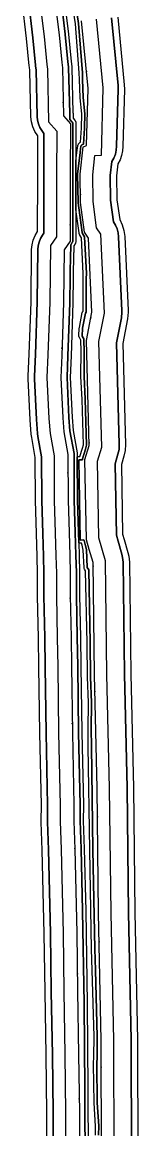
# Model space of a CAD drawing. Header units: inches. Extents: x 87989 to 118156, y 435697 to 451526.
# Drawn here: x 99529 to 99622, y 448271 to 449155 of the extents above; entities that cross this region are included whole.
import ezdxf

# ---------------------------------------------------------------- set-up
doc = ezdxf.new("R2010")
doc.units = ezdxf.units.IN
doc.header["$MEASUREMENT"] = 0
for name, color, linetype, true_color in [('As_waterkering_BWK', 7, 'Continuous', 0x7b8981), ('Beschermingszone_BWK', 7, 'Continuous', 0xcf890d), ('Grens_bebouwingsvrije_zone_BWK', 7, 'Continuous', 0x6789ae), ('Kernzone_BWK', 7, 'Continuous', 0xcb89af), ('Referentiepunten_BWK', 7, 'Continuous', 0x178980)]:
    doc.layers.add(name, color=color, linetype=linetype, true_color=true_color)

msp = doc.modelspace()

# ---------------------------------------------------------------- linework, layer by layer
at = {"layer": 'As_waterkering_BWK'}
for points in [[(99555.2192, 449175.2285), (99558.8262, 449145.2457), (99560.9313, 449123.1612), (99561.4958, 449119.0225), (99562.4061, 449080.5417), (99566.0522, 449076.4315)], [(99578.322, 449055.8524), (99580.8277, 449056.98), (99582.0184, 449102.6207), (99576.859, 449156.5958)], [(99566.0522, 449076.4315), (99567.864, 449074.3891), (99567.8111, 449033.4282), (99567.8081, 449031.086), (99567.7427, 448980.5137), (99562.9555, 448973.517), (99562.4392, 448931.5672), (99560.9839, 448889.2338), (99560.1902, 448871.7713), (99561.7777, 448839.492), (99562.5714, 448828.3795), (99565.8787, 448810.1232), (99566.011, 448773.7429), (99566.787, 448747.8241), (99567.334, 448729.5574), (99567.7308, 448715.4022), (99567.668, 448697.4947), (99568.3906, 448664.0729), (99568.8203, 448641.0028), (99569.4963, 448587.9604), (99570.7278, 448530.2537), (99570.6518, 448517.4073), (99571.4224, 448495.0003), (99573.0813, 448428.1476), (99573.6462, 448381.4158), (99574.4922, 448331.033), (99575.047, 448284.3546), (99574.989, 448232.1441)], [(99592.734, 448249.6023), (99592.4694, 448342.339), (99590.3528, 448443.8069), (99589.1621, 448543.555), (99587.0455, 448634.3073), (99585.9871, 448723.8689), (99582.9849, 448734.2264), (99580.6954, 448742.1252), (99579.5048, 448806.1545), (99582.9444, 448817.3993), (99580.6954, 448901.2724), (99585.0611, 448923.762), (99582.2829, 448983.0288), (99579.2402, 448987.7913), (99576.0652, 449011.4715), (99575.6683, 449034.0935), (99578.1819, 449055.7893), (99578.322, 449055.8524)]]:
    msp.add_lwpolyline(points, dxfattribs=at)
at = {"layer": 'Beschermingszone_BWK'}
for points in [[(99579.7344, 448254.207), (99579.3711, 448283.9277), (99579.4316, 448303.2441), (99578.7705, 448371.6387), (99577.6465, 448445.707), (99576.4199, 448495.1484), (99575.6523, 448517.4785), (99575.7275, 448530.2246), (99575.7266, 448530.3613), (99574.4951, 448588.0449), (99573.8193, 448641.082), (99573.3896, 448664.1738), (99572.668, 448697.5391), (99572.7305, 448715.3848), (99572.7285, 448715.543), (99572.332, 448729.7031), (99571.7852, 448747.9746), (99571.0107, 448773.8262), (99570.8789, 448810.1406), (99570.8008, 448811.0039), (99567.5391, 448829.0059), (99566.7686, 448839.793), (99565.1953, 448871.7813), (99565.9795, 448889.0352), (99567.4365, 448931.3945), (99567.4385, 448931.5059), (99567.9365, 448971.9434), (99568.1904, 448972.3125), (99568.1934, 448977.6309), (99569.3936, 448979.3848), (99569.543, 448979.6426), (99569.6533, 448979.9219), (99569.7197, 448980.2129), (99569.7432, 448980.5117), (99569.8076, 449031.084), (99569.8115, 449033.4258), (99569.8428, 449058.1543), (99569.8633, 449073.9648), (99569.8643, 449074.3887), (99569.8428, 449074.6777), (99569.7803, 449074.9609), (99569.6777, 449075.2324), (99569.5361, 449075.4863), (99569.3604, 449075.7168), (99567.5332, 449077.7754), (99567.5146, 449082.3184), (99567.3613, 449082.4902), (99566.4941, 449119.1406), (99566.4502, 449119.6992), (99565.8994, 449123.7363), (99563.8037, 449145.7207), (99563.79, 449145.8438), (99560.1865, 449175.7969)], [(99562.6709, 449176.0801), (99566.2744, 449146.127), (99566.291, 449145.9727), (99568.3828, 449124.0234), (99568.9268, 449120.0371), (99568.9424, 449119.8965), (99568.9863, 449119.3398), (99568.9941, 449119.1992), (99569.8545, 449083.1934), (99569.9766, 449082.752), (99570.0146, 449082.3164), (99570.0107, 449078.75), (99571.2305, 449077.375), (99571.3457, 449077.2344), (99571.5225, 449077.0039), (99571.7207, 449076.7012), (99571.8623, 449076.4473), (99572.0156, 449076.1191), (99572.1182, 449075.8477), (99572.2217, 449075.5), (99572.2842, 449075.2168), (99572.3369, 449074.8574), (99572.3574, 449074.5684), (99572.3643, 449074.3848), (99572.3633, 449073.9609), (99572.3428, 449058.1523), (99572.3252, 449044.3379), (99572.2754, 449005.873), (99572.2753, 449005.7619), (99572.2432, 448980.5078), (99572.2354, 448980.3203), (99572.2129, 448980.0234), (99572.1563, 448979.6523), (99572.0898, 448979.3613), (99571.9785, 448979.0039), (99571.8691, 448978.7266), (99571.7061, 448978.3906), (99571.5566, 448978.1309), (99571.457, 448977.9727), (99570.6924, 448976.8555), (99570.6904, 448972.3125), (99570.6611, 448971.9355), (99570.5732, 448971.5684), (99570.4277, 448971.2187), (99569.9385, 448931.4609), (99569.9355, 448931.3242), (99568.4775, 448888.9355), (99567.6982, 448871.7852), (99569.2646, 448839.9434), (99570.0234, 448829.3184), (99573.2607, 448811.4492), (99573.29, 448811.2285), (99573.3682, 448810.3672), (99573.3789, 448810.1504), (99573.3857, 448808.2363), (99573.5106, 448773.8685), (99574.5372, 448739.582), (99574.5415, 448739.4395), (99574.8311, 448729.7754), (99575.2285, 448715.5918), (99575.2305, 448715.3965), (99575.168, 448697.5625), (99575.8887, 448664.2246), (99576.3193, 448641.1211), (99576.9951, 448588.0879), (99578.2266, 448530.3965), (99578.2275, 448530.2266), (99578.1523, 448517.5137), (99578.9189, 448495.2227), (99580.1465, 448445.7578), (99581.2695, 448371.6699), (99581.9316, 448303.252), (99581.8711, 448283.9395), (99582.2344, 448254.2207)]]:
    msp.add_lwpolyline(points, dxfattribs=at)
for points in [[(99587.8467, 448266.584, 0), (99587.9766, 448273.8223, 0), (99586.8496, 448292.2871, 0), (99586.8457, 448292.4063, 0), (99586.4355, 448323.3086, 0), (99586.4385, 448323.4609, 0), (99586.7207, 448329.3926, 0), (99586.7227, 448329.4902, 0), (99586.8535, 448345.1777, 0), (99586.8525, 448345.2676, 0), (99585.3994, 448398.2168, 0), (99584.8057, 448415.1816, 0), (99583.3867, 448494.2715, 0), (99582.1748, 448577.1504, 0), (99582.0176, 448590.418, 0), (99582.0176, 448590.4883, 0), (99582.3545, 448612.1797, 0), (99581.5205, 448632.2148, 0), (99581.5186, 448632.2891, 0), (99581.1904, 448659.8066, 0), (99580.0078, 448717.248, 0), (99579.1582, 448718.6699, 0), (99578.9824, 448719.0352, 0), (99578.8672, 448719.4238, 0), (99578.8164, 448719.8262, 0), (99578.2012, 448733.9023, 0), (99577.29, 448737.709, 0), (99576.8154, 448739.3477, 0), (99575.8896, 448739.2852, 0), (99575.5391, 448739.2852, 0), (99575.1924, 448739.3359, 0), (99574.8555, 448739.4355, 0), (99574.5372, 448739.582, 0), (99573.5106, 448773.8685, 0), (99573.3857, 448808.2363, 0), (99573.6523, 448808.3613, 0), (99574.0732, 448808.4727, 0), (99574.5293, 448808.5117, 0), (99575.5146, 448808.4941, 0), (99577.5654, 448815.1973, 0), (99578.2451, 448817.8535, 0), (99577.1631, 448854.2305, 0), (99576.3008, 448872.3516, 0), (99576.2979, 448872.4863, 0), (99576.417, 448892.9395, 0), (99576.416, 448893.0215, 0), (99576.1963, 448901.1777, 0), (99576.2061, 448901.4746, 0), (99575.0566, 448903.541, 0), (99574.9092, 448903.8535, 0), (99574.8057, 448904.1816, 0), (99574.749, 448904.5215, 0), (99574.7393, 448904.8672, 0), (99574.9951, 448911.1133, 0), (99575.0391, 448911.4883, 0), (99577.3672, 448923.4824, 0), (99577.4658, 448923.8457, 0), (99577.6182, 448924.1895, 0), (99577.8203, 448924.5059, 0), (99577.9639, 448924.6973, 0), (99578.1025, 448950.6699, 0), (99578.1279, 448954.6465, 0), (99576.8096, 448983.2363, 0), (99575.4482, 448985.3691, 0), (99575.3564, 448985.5254, 0), (99575.2178, 448985.7793, 0), (99575.0693, 448986.1094, 0), (99574.9697, 448986.3828, 0), (99574.8701, 448986.7305, 0), (99574.8105, 448987.0137, 0), (99574.7803, 448987.1934, 0), (99572.2754, 449005.873, 0), (99572.3252, 449044.3379, 0), (99573.1396, 449051.3652, 0), (99573.5752, 449055.1289, 0), (99573.7119, 449056.3066, 0), (99573.7461, 449056.5195, 0), (99573.8145, 449056.8555, 0), (99573.9365, 449057.2676, 0), (99574.0615, 449057.5879, 0), (99574.252, 449057.9746, 0), (99574.4307, 449058.2676, 0), (99574.6846, 449058.6152, 0), (99574.9102, 449058.873, 0), (99575.2197, 449059.1719, 0), (99575.4873, 449059.3887, 0), (99575.8428, 449059.6289, 0), (99576.0596, 449059.75, 0), (99576.6875, 449070.8398, 0), (99576.6904, 449070.916, 0), (99576.9854, 449082.2617, 0), (99575.626, 449094.9961, 0), (99575.6133, 449095.1758, 0), (99575.1182, 449109.709, 0), (99574.9502, 449114.9844, 0), (99571.958, 449154.2227, 0), (99567.0439, 449186.6445, 0)], [(99569.5156, 449187.0195, 0), (99574.4443, 449154.5059, 0), (99577.4473, 449115.1191, 0), (99577.6172, 449109.793, 0), (99578.1123, 449095.2617, 0), (99579.4893, 449082.3633, 0), (99579.1865, 449070.7754, 0), (99578.4707, 449058.1133, 0), (99577.501, 449057.6758, 0), (99577.3613, 449057.6133, 0), (99577.0605, 449057.4453, 0), (99576.7939, 449057.2285, 0), (99576.5674, 449056.9707, 0), (99576.3896, 449056.6758, 0), (99576.2637, 449056.3555, 0), (99576.1953, 449056.0195, 0), (99576.0586, 449054.8398, 0), (99575.623, 449051.0781, 0), (99573.6816, 449034.3242, 0), (99573.6689, 449034.0586, 0), (99574.0654, 449011.4355, 0), (99574.083, 449011.2051, 0), (99577.2578, 448987.5254, 0), (99577.3174, 448987.2422, 0), (99577.417, 448986.9688, 0), (99577.5547, 448986.7148, 0), (99579.2764, 448984.0195, 0), (99580.6279, 448954.6953, 0), (99580.6025, 448950.6563, 0), (99580.459, 448923.8574, 0), (99579.8213, 448923.0059, 0), (99577.4932, 448911.0117, 0), (99577.2373, 448904.7656, 0), (99578.7969, 448901.9863, 0), (99578.7285, 448901.6367, 0), (99578.6963, 448901.2461, 0), (99578.916, 448893.0078, 0), (99578.7979, 448872.4707, 0), (99579.6611, 448854.3262, 0), (99580.7549, 448817.5762, 0), (99579.9727, 448814.5215, 0), (99577.5928, 448806.7402, 0), (99577.5352, 448806.502, 0), (99577.5049, 448806.1367, 0), (99577.5078, 448805.957, 0), (99574.5068, 448806.0117, 0), (99575.6963, 448742.0313, 0), (99575.7207, 448741.7793, 0), (99578.7061, 448741.9805, 0), (99578.7256, 448741.7773, 0), (99578.7744, 448741.5684, 0), (99579.708, 448738.3496, 0), (99580.6885, 448734.25, 0), (99581.3145, 448719.9355, 0), (99582.4941, 448717.9629, 0), (99583.6904, 448659.8477, 0), (99584.0176, 448632.3184, 0), (99584.8555, 448612.2109, 0), (99584.5166, 448590.4492, 0), (99584.6748, 448577.1836, 0), (99585.8857, 448494.3125, 0), (99587.3047, 448415.248, 0), (99587.8984, 448398.2949, 0), (99589.3535, 448345.2461, 0), (99589.2217, 448329.3711, 0), (99588.9355, 448323.3418, 0), (99589.3457, 448292.4395, 0), (99590.4775, 448273.875, 0), (99590.3457, 448266.5332, 0)], [(99548.9895, 448232.044, 0), (99549.0468, 448284.2146, 0), (99548.495, 448330.6603, 0), (99547.649, 448381.0404, 0), (99547.0852, 448427.6679, 0), (99545.4334, 448494.2309, 0), (99544.6672, 448516.5138, 0), (99544.6523, 448517.5612, 0), (99544.7262, 448530.0533, 0), (99543.5004, 448587.5174, 0), (99542.8236, 448640.595, 0), (99542.3959, 448663.5498, 0), (99541.6712, 448697.2593, 0), (99541.7296, 448715.0834, 0), (99541.3449, 448728.8041, 0), (99540.7987, 448747.046, 0), (99540.0169, 448773.3066, 0), (99539.8872, 448807.7403, 0), (99536.9879, 448823.7448, 0), (99536.6375, 448826.5271, 0), (99535.8264, 448837.9273, 0), (99534.2216, 448870.4941, 0), (99534.217, 448872.9519, 0), (99535.0042, 448890.2707, 0), (99536.4447, 448932.1739, 0), (99536.9574, 448973.837, 0), (99537.2936, 448977.6957, 0), (99538.1991, 448981.4617, 0), (99539.6537, 448985.0515, 0), (99541.6253, 448988.3856, 0), (99541.8081, 449031.1196, 0), (99541.8111, 449033.4618, 0), (99541.8515, 449064.7396, 0), (99539.5784, 449068.1521, 0), (99537.8875, 449071.8874, 0), (99536.8231, 449075.8471, 0), (99536.4134, 449079.9268, 0), (99535.5375, 449116.9515, 0), (99535.1698, 449119.647, 0), (99535.0486, 449120.6941, 0), (99532.974, 449142.459, 0), (99529.3881, 449172.2738, 0)], [(99534.3556, 449172.842, 0), (99537.9456, 449142.9949, 0), (99540.026, 449121.1685, 0), (99540.124, 449120.3228, 0), (99540.5295, 449117.3498, 0), (99541.412, 449080.045, 0), (99541.6931, 449077.0827, 0), (99542.39, 449074.1898, 0), (99543.4886, 449071.4244, 0), (99544.967, 449068.842, 0), (99546.7954, 449066.4943, 0), (99546.8111, 449033.4553, 0), (99546.8081, 449031.1132, 0), (99546.7511, 448987.0226, 0), (99545.624, 448985.3753, 0), (99544.0746, 448982.7101, 0), (99542.9321, 448979.8467, 0), (99542.2212, 448976.847, 0), (99541.957, 448973.7754, 0), (99541.4436, 448932.0572, 0), (99540.0003, 448890.0713, 0), (99539.2119, 448872.7248, 0), (99539.2155, 448870.7397, 0), (99540.8171, 448838.2282, 0), (99541.6248, 448826.8833, 0), (99541.9078, 448824.6361, 0), (99544.8856, 448808.1985, 0), (99545.0158, 448773.3905, 0), (99545.7965, 448747.1957, 0), (99546.3428, 448728.9489, 0), (99546.7298, 448715.1447, 0), (99546.6706, 448697.3045, 0), (99547.3949, 448663.6504, 0), (99547.823, 448640.6734, 0), (99548.4996, 448587.6026, 0), (99549.7265, 448530.0918, 0), (99549.6522, 448517.5316, 0), (99549.6642, 448516.6856, 0), (99550.4318, 448494.3789, 0), (99552.0845, 448427.7602, 0), (99552.6485, 448381.1126, 0), (99553.4945, 448330.732, 0), (99554.0468, 448284.2415, 0), (99553.9894, 448232.0632, 0)], [(99616.7334, 448249.7518, 0), (99616.4668, 448342.6235, 0), (99614.3493, 448444.2004, 0), (99613.158, 448543.978, 0), (99611.0421, 448634.7289, 0), (99609.9854, 448724.1525, 0), (99609.6225, 448728.0364, 0), (99609.0383, 448730.5504, 0), (99606.0361, 448740.9079, 0), (99604.6322, 448745.7516, 0), (99603.5716, 448802.7844, 0), (99605.8947, 448810.3792, 0), (99606.726, 448814.1687, 0), (99606.9358, 448818.0426, 0), (99604.7574, 448899.2836, 0), (99608.6589, 448919.3915, 0), (99609.0611, 448923.762, 0), (99609.0347, 448924.8858, 0), (99606.2566, 448984.1525, 0), (99605.8991, 448987.3032, 0), (99605.1296, 448990.3793, 0), (99603.9614, 448993.3271, 0), (99602.4149, 448996.0953, 0), (99600.0371, 449013.2828, 0), (99599.6927, 449032.9178, 0), (99600.9866, 449044.0863, 0), (99602.5934, 449046.9162, 0), (99603.7824, 449049.9455, 0), (99604.5295, 449053.1128, 0), (99604.8196, 449056.3541, 0), (99606.0102, 449101.9948, 0), (99605.9095, 449104.9044, 0), (99600.7501, 449158.8795, 0)], [(99605.7274, 449159.3553, 0), (99610.8868, 449105.3802, 0), (99611.0085, 449101.8644, 0), (99609.8179, 449056.2237, 0), (99609.4961, 449052.6055, 0), (99608.7227, 449049.0562, 0), (99607.5101, 449045.632, 0), (99605.8774, 449042.3871, 0), (99604.6977, 449032.6728, 0), (99605.0313, 449013.6601, 0), (99607.2671, 448997.7436, 0), (99609.3154, 448993.5276, 0), (99610.6552, 448989.0359, 0), (99611.2511, 448984.3867, 0), (99614.0293, 448925.1199, 0), (99614.0611, 448923.762, 0), (99613.5751, 448918.481, 0), (99609.7703, 448898.8693, 0), (99611.934, 448818.1766, 0), (99611.6805, 448813.4956, 0), (99610.6761, 448808.9167, 0), (99608.5855, 448802.0823, 0), (99609.619, 448746.5071, 0), (99610.8385, 448742.2999, 0), (99613.8406, 448731.9424, 0), (99614.5465, 448728.9047, 0), (99614.9851, 448724.2116, 0), (99616.0415, 448634.8167, 0), (99618.1571, 448544.0662, 0), (99619.3491, 448444.2824, 0), (99621.4662, 448342.6827, 0), (99621.7333, 448249.7829, 0)]]:
    msp.add_polyline3d(points, dxfattribs=at)
at = {"layer": 'Grens_bebouwingsvrije_zone_BWK'}
for points in [[(99543.2967, 449173.8647), (99546.8944, 449143.9595), (99549.0085, 449121.7803), (99549.5151, 449118.0667), (99550.5134, 449075.8652), (99557.0753, 449068.4681), (99556.8111, 449033.4424), (99556.8081, 449031.1003), (99556.7471, 448983.9232), (99551.9973, 448976.9811), (99551.4415, 448931.8239), (99549.9925, 448889.6725), (99549.1779, 448871.7508), (99550.797, 448838.8299), (99551.6417, 448827.0032), (99554.8823, 448809.1151), (99555.0116, 448773.5583), (99555.792, 448747.4949), (99556.3386, 448729.2387), (99556.7303, 448715.2673), (99556.6676, 448697.395), (99557.3928, 448663.8516), (99557.8216, 448640.8303), (99558.4978, 448587.773), (99559.7271, 448530.1689), (99559.6507, 448517.2508), (99560.4271, 448494.6748), (99562.083, 448427.9446), (99562.6473, 448381.257), (99563.4933, 448330.8753), (99564.0469, 448284.2954), (99563.9889, 448232.1018)], [(99602.7339, 448249.6646), (99602.4691, 448342.4575), (99600.3515, 448443.9708), (99599.1607, 448543.7313), (99597.0441, 448634.4829), (99595.9704, 448725.3468), (99590.6691, 448743.6362), (99589.5327, 448804.7503), (99592.9846, 448816.0354), (99590.7213, 448900.4437), (99595.1062, 448923.033), (99592.147, 448986.1633), (99588.8577, 448991.3118), (99586.0535, 449012.2262), (99585.6785, 449033.6036), (99587.4622, 449048.9996), (99592.627, 449049.1306), (99594.0333, 449103.0367), (99588.7865, 449157.9257)]]:
    msp.add_lwpolyline(points, dxfattribs=at)
at = {"layer": 'Kernzone_BWK'}
for points in [[(99590.3457, 448266.5328), (99590.478, 448273.875), (99589.3454, 448292.4403), (99588.9355, 448323.3427), (99589.2213, 448329.3714), (99589.3535, 448345.2464), (99587.8983, 448398.2955), (99587.3047, 448415.2484), (99585.886, 448494.313), (99584.675, 448577.183), (99584.5169, 448590.4487), (99584.8556, 448612.2116), (99584.018, 448632.3186), (99583.69, 448659.848), (99582.494, 448717.962), (99581.314, 448719.936), (99580.6884, 448734.2509), (99579.7077, 448738.3487), (99578.7745, 448741.5684), (99578.7258, 448741.7779), (99578.7061, 448741.9811), (99575.7209, 448741.7787), (99575.6963, 448742.0322), (99574.507, 448806.0115), (99577.5083, 448805.9579), (99577.505, 448806.1359), (99577.5352, 448806.5018), (99577.5923, 448806.7395), (99579.9725, 448814.521), (99580.755, 448817.576), (99579.661, 448854.327), (99578.798, 448872.471), (99578.9163, 448893.0071), (99578.6959, 448901.2456), (99578.729, 448901.6366), (99578.7969, 448901.9866), (99577.237, 448904.765), (99577.4928, 448911.0112), (99579.8211, 448923.0065), (99580.459, 448923.858), (99580.603, 448950.656), (99580.628, 448954.696), (99579.2764, 448984.0199), (99577.5548, 448986.7145), (99577.4169, 448986.9695), (99577.3172, 448987.2417), (99577.258, 448987.5255), (99574.083, 449011.2058), (99574.0655, 449011.4365), (99573.6687, 449034.0584), (99573.6816, 449034.3236), (99575.6227, 449051.078), (99576.0586, 449054.8403), (99576.1952, 449056.0195), (99576.2639, 449056.3563), (99576.3894, 449056.6764), (99576.5678, 449056.9703), (99576.7939, 449057.2293), (99577.061, 449057.4457), (99577.3612, 449057.6132), (99577.5013, 449057.6762), (99578.4708, 449058.1125), (99579.1869, 449070.7755), (99579.4892, 449082.3625), (99578.112, 449095.261), (99577.617, 449109.792), (99577.4473, 449115.1193), (99574.444, 449154.506), (99569.516, 449187.02)], [(99553.9894, 448232.0632), (99554.0468, 448284.2415), (99553.4945, 448330.732), (99552.6485, 448381.1126), (99552.0845, 448427.7602), (99550.4318, 448494.3789), (99549.6642, 448516.6856), (99549.6522, 448517.5316), (99549.7265, 448530.0918), (99548.4996, 448587.6026), (99547.823, 448640.6734), (99547.3949, 448663.6504), (99546.6706, 448697.3045), (99546.7298, 448715.1447), (99546.3428, 448728.9489), (99545.7965, 448747.1957), (99545.0158, 448773.3905), (99544.8856, 448808.1985), (99541.9078, 448824.6361), (99541.6248, 448826.8833), (99540.8171, 448838.2282), (99539.2155, 448870.7397), (99539.2119, 448872.7248), (99540.0003, 448890.0713), (99541.4436, 448932.0572), (99541.957, 448973.7754), (99542.2212, 448976.847), (99542.9321, 448979.8467), (99544.0746, 448982.7101), (99545.624, 448985.3753), (99546.7511, 448987.0226), (99546.8081, 449031.1132), (99546.8111, 449033.4553), (99546.7954, 449066.4943), (99544.967, 449068.842), (99543.4886, 449071.4244), (99542.39, 449074.1898), (99541.6931, 449077.0827), (99541.412, 449080.045), (99540.5295, 449117.3498), (99540.124, 449120.3228), (99540.026, 449121.1685), (99537.9456, 449142.9949), (99534.3556, 449172.842)], [(99560.1869, 449175.7967), (99563.7904, 449145.8429), (99563.8037, 449145.7201), (99565.8991, 449123.7365), (99566.4499, 449119.6983), (99566.4944, 449119.1408), (99567.3614, 449082.4902), (99567.5145, 449082.3176), (99567.5329, 449077.7762), (99569.3602, 449075.7164), (99569.5365, 449075.4858), (99569.6776, 449075.2322), (99569.7806, 449074.9608), (99569.8431, 449074.6774), (99569.864, 449074.3878), (99569.8635, 449073.9639), (99569.843, 449058.1549), (99569.8111, 449033.4256), (99569.8081, 449031.0835), (99569.7427, 448980.5112), (99569.72, 448980.2129), (99569.653, 448979.9214), (99569.5433, 448979.6432), (99569.3933, 448979.3844), (99568.1933, 448977.6304), (99568.1902, 448972.3132), (99567.9365, 448971.9424), (99567.4388, 448931.5057), (99567.4362, 448931.3954), (99565.9799, 448889.0344), (99565.1958, 448871.7806), (99566.7689, 448839.793), (99567.5395, 448829.0051), (99570.8007, 448811.003), (99570.8787, 448810.1414), (99571.0108, 448773.8269), (99571.7848, 448747.9738), (99572.3319, 448729.7023), (99572.7289, 448715.5423), (99572.7308, 448715.3847), (99572.6682, 448697.5399), (99573.3896, 448664.1735), (99573.8197, 448641.0812), (99574.4956, 448588.0456), (99575.7267, 448530.3604), (99575.7278, 448530.2241), (99575.6523, 448517.4785), (99576.4201, 448495.1482), (99577.6469, 448445.708), (99578.7702, 448371.6387), (99579.4317, 448303.2438), (99579.3714, 448283.9276), (99579.7345, 448254.2067)], [(99600.7501, 449158.8795), (99605.9095, 449104.9044), (99606.0102, 449101.9948), (99604.8196, 449056.3541), (99604.5295, 449053.1128), (99603.7824, 449049.9455), (99602.5934, 449046.9162), (99600.9866, 449044.0863), (99599.6927, 449032.9178), (99600.0371, 449013.2828), (99602.4149, 448996.0953), (99603.9614, 448993.3271), (99605.1296, 448990.3793), (99605.8991, 448987.3032), (99606.2566, 448984.1525), (99609.0347, 448924.8858), (99609.0611, 448923.762), (99608.6589, 448919.3915), (99604.7574, 448899.2836), (99606.9358, 448818.0426), (99606.726, 448814.1687), (99605.8947, 448810.3792), (99603.5716, 448802.7844), (99604.6322, 448745.7516), (99606.0361, 448740.9079), (99609.0383, 448730.5504), (99609.6225, 448728.0364), (99609.9854, 448724.1525), (99611.0421, 448634.7289), (99613.158, 448543.978), (99614.3493, 448444.2004), (99616.4668, 448342.6235), (99616.7334, 448249.7518)]]:
    msp.add_lwpolyline(points, dxfattribs=at)
at = {"layer": 'Referentiepunten_BWK'}
for p in [(99580.7367, 449116.0291), (99562.1482, 449091.4431), (99575.9513, 449017.964), (99567.7595, 448993.5181), (99584.1786, 448919.2159), (99561.1829, 448895.0239), (99582.8859, 448819.5802), (99565.9322, 448795.4099), (99586.0227, 448720.858), (99567.7125, 448695.436), (99587.3589, 448620.8677), (99569.4008, 448595.451), (99589.4326, 448520.8903), (99571.406, 448495.478), (99590.8306, 448420.9008), (99573.4759, 448395.5012), (99592.5305, 448320.918), (99574.9144, 448295.5119)]:
    msp.add_point(p, dxfattribs=at)

doc.saveas('drawing.dxf')
